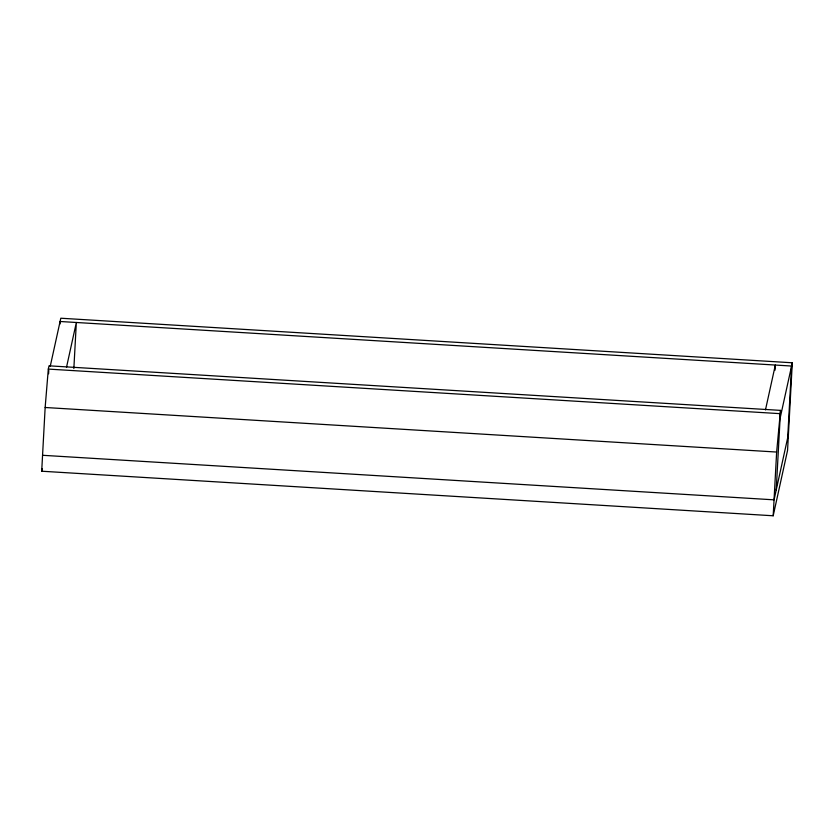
<?xml version="1.0" encoding="UTF-8"?>
<svg xmlns="http://www.w3.org/2000/svg" width="834" height="834" viewBox="0 0 834 834"><rect width="100%" height="100%" fill="white"/><g stroke="black" fill="none" stroke-linecap="round" stroke-linejoin="round"><path stroke-width="1.25" d="M50.238 366.314L60.809 318.223L792.3 362.78L787.557 450.402L773.191 515.777L41.7 471.22L45.151 407.492L48.309 369.087L49.029 365.824L780.52 410.38L776.214 490.038M48.601 373.788L48.789 370.379M59.954 324.051L60.09 321.497L791.581 366.043L787.703 437.746M73.851 368.576L76.342 322.487L66.501 367.304M775.047 370.181L775.328 365.063L765.476 409.88M773.191 515.777L776.642 452.049L780.52 410.38M41.7 471.22L42.253 468.708M780.092 418.345L792.3 362.78M788.422 434.472L774.056 499.837L42.565 455.291M48.309 369.087L779.811 413.643M45.151 407.492L776.642 452.049"/></g></svg>
